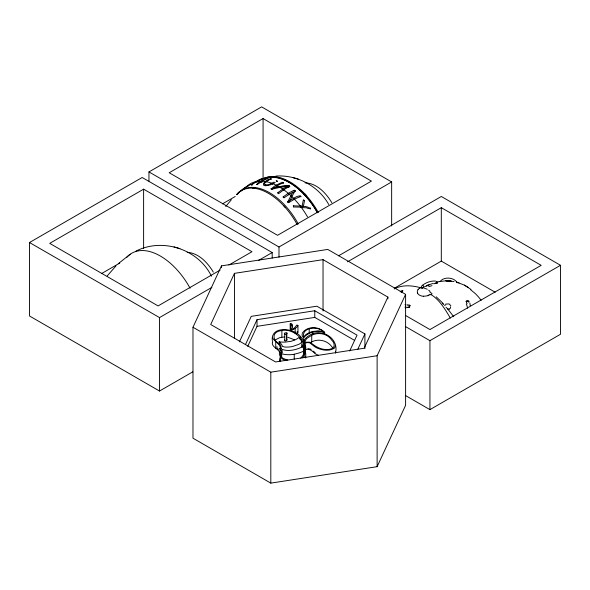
<?xml version="1.0" encoding="UTF-8"?>
<svg xmlns="http://www.w3.org/2000/svg" width="590" height="590" viewBox="0 0 590 590"><rect width="100%" height="100%" fill="white"/><g stroke="black" fill="none" stroke-linecap="round" stroke-linejoin="round"><path stroke-width="0.89" d="M272.337 340.762C270.316 325.245 294.41 327.922 300.664 336.765M288.562 186.794A5.848 3.828 -42.9 0 1 287.337 186.868L287.116 186.698A59.502 46.699 -26.5 0 0 280.11 187.355L279.631 187.672L279.372 186.639A59.103 46.374 -26.5 0 1 289.093 185.791C288.584 187.273 290.56 186.602 289.233 186.086M282.433 182.295L283.259 183.099L282.433 182.295A59.782 35.282 -58.9 0 0 276.282 185.208C273.959 185.762 270.353 190.415 270.95 188.63M289.801 186.477A59.406 32.834 -62.1 0 0 283.768 189.759L278.605 193.645L277.713 192.886M304.742 357.481L304.824 356.22M294.351 190.305L294.727 191.138L295.295 190.99M294.189 191.064L293.982 190.341A58.344 33.055 -60.8 0 0 288.274 193.35L283.126 196.883L284.033 197.805L283.134 197.045M237.991 193.8L239.156 192.311M305.723 357.975L305.782 354.384A51.123 29.515 0 0 0 304.698 349.804L304.698 343.151L303.931 341.396A37.487 21.646 0 0 0 300.694 336.757M300.126 195.718L300.406 196.544L300.966 196.507A55.239 33.483 -57.4 0 0 294.44 199.199L288.665 202.65L287.876 201.743L288.348 202.348L288.79 201.846M277.477 181.16L276.931 181.491L276.164 180.872M281.172 356.471L280.973 352.695M335.43 353.115C339.597 338.144 320.79 327.081 308.858 335.74A18.069 10.436 0 0 0 304.116 340.814L303.931 341.396A9.691 5.598 0 0 0 303.798 342.156L304.447 343.137L307.737 342.554L309.824 342.856L314.728 346.691A15.775 9.108 0 0 0 317.295 348.122C322.317 350.18 328.379 351.36 333.416 348.705A5.701 3.289 0 0 0 334.685 347.79L335.518 345.305M436.725 282.263L436.762 281.496L436.091 283.429M293.289 205.903L293.54 206.832M284.092 197.694L292.832 192.126L287.898 201.588M289.277 186.13L289.078 186.676A0.885 0.597 65.7 0 1 288.953 186.462L288.953 186.462M283.753 189.84L283.193 189.928L282.772 189.169M256.562 182L255.381 181.882L251.222 184.803L251.996 185.275L252.277 184.441L256.355 181.602A57.112 29.884 64.2 0 1 259.932 181.469L260.795 181.484A0.752 0.708 14 0 0 261.495 181.853L261.99 181.764M279.918 357.68L279.365 361.323M262.469 181.44L262.469 181.44A1.003 0.959 71.9 0 1 262.115 181.742L262.048 181.72M288.06 202.237L287.839 201.78M304.116 347.473L303.931 348.048L303.931 343.889M295.022 190.74C295.347 191.839 294.602 189.796 294.122 190.282M288.753 202.554L288.222 201.957M272.683 341.433C270.5 346.868 278.451 348.461 279.925 352.783M303.703 341.079L303.703 336.92L305.598 334.884A22.472 12.973 0 0 1 307.279 333.711L311.844 331.617L317.929 330.924A11.881 6.859 0 0 1 319.913 331.049L323.18 331.624L323.18 333.284M289.189 194.191L288.252 193.446M300.539 206.006C299.949 208.993 306.335 206.729 308.032 208.425C314.558 209.826 304.233 204.671 302.53 207.009M402.631 290.841L402.255 290.501L401.016 291.143M297.95 325.518L297.471 326.329A12.626 7.294 0 0 1 295.192 328.372L294.617 328.741A15.473 8.931 0 0 1 293.127 329.508L291.298 330.157L291.748 329.862A29.957 17.294 0 0 0 294.181 328.04L294.956 327.317A13.459 7.766 0 0 0 295.774 326.329L296.8 325.083A0.841 0.487 0 0 1 297.139 325.016L297.95 325.518L297.95 332.17L297.471 332.989A12.626 7.294 0 0 1 296.445 334.095M192.982 327.251L221.471 265.869L327.782 249.423L405.603 294.358L405.603 405.3L377.121 466.675L270.81 483.122L192.982 438.193L192.982 327.251L270.81 372.179L377.121 355.733L405.603 294.358M234.444 273.362L210.704 324.507L275.56 361.95L364.148 348.248L387.888 297.094L323.032 259.652L234.444 273.362L234.444 338.402M239.4 341.883L251.244 316.351L316.867 306.203L364.908 333.933L364.908 348.528M245.411 344.685L257.019 319.677L314.765 310.746L357.038 335.15L349.693 350.991M247.734 346.337L257.019 326.336L257.019 319.677M357.643 349.582L364.908 333.933M303.415 206.308L303.371 206.353A51.404 6.586 -84.7 0 1 304.58 200.548L303.363 199.966A52.178 6.733 -84.8 0 0 302.139 206.153L302.08 206.478A0.892 0.546 56.8 0 0 302.242 206.876M289.461 201.05C290.206 199.214 293.348 196.33 290.693 195.939M439.926 281.74C443.805 276.275 454.094 277.182 457.302 282.817M294.41 199.206L293.54 198.432M305.2 347.879L304.897 349.007L305.753 349.029M418.022 289.366L417.285 291.29L417.469 293.105M444.388 305.332L445.775 304.89M290.184 323.844L290.361 323.681A0.9 0.524 0 0 1 290.686 323.556L291.593 323.77L292.146 324.884A29.965 17.302 0 0 1 292.411 325.798L292.552 326.617A10.303 5.952 0 0 1 291.63 329.087C289.97 331.506 292.094 325.164 290.192 323.888L290.228 330.688M290.184 330.503L290.361 330.334A0.9 0.524 0 0 1 290.686 330.216L291.217 330.223M107.203 275.913L116.001 265.913M225.712 206.493L231.376 199.686M304.551 200.526L303.304 200.165M279.181 341.802L279.483 342.067A37.185 21.469 0 0 1 280.39 342.93L282.013 345.18A33.357 19.256 0 0 1 282.448 346.411L284.646 347.023A15.583 8.998 0 0 0 293.097 346.337C295.524 345.157 301.35 344.398 301.785 341.492A37.871 21.867 0 0 0 301.409 340.799L300.561 339.582A28.954 16.712 0 0 0 298.732 337.613L296.844 338.925A23.593 13.622 0 0 1 295.236 339.803L291.29 341.271L285.398 342.089A18.415 10.627 0 0 1 279.557 341.861L279.181 341.802L279.181 344.302M302.493 357.806L305.111 353.83L305.782 347.724A51.123 29.515 0 0 0 304.698 343.151M401.266 292.323L402.004 291.593M118.28 263.678L130.279 254.194M236.9 194.715L237.217 194.412M238.021 193.299L237.025 194.442M400.241 291.784L400.898 291.231M238.367 192.878L242.033 189.973A57.09 33.46 -59.6 0 1 246.096 187.082L246.288 186.971M310.325 207.916L310.318 209.111M284.675 339.774L284.38 340.15A1.04 0.597 0 0 0 284.432 340.489L285.309 340.954A0.833 0.479 0 0 0 285.634 340.968L287.138 339.965A0.996 0.575 0 0 0 287.02 339.707L286.497 339.398M468.74 302.279L468.858 302.183A0.833 0.671 -20.5 0 0 469.057 301.837L469.05 301.475A1.128 0.907 -20.5 0 0 468.342 300.907L467.501 300.989A2.817 2.279 -20.5 0 0 466.653 301.387L466.218 301.756A5.45 3.555 40.5 0 0 466.329 301.969L467.103 303.769M239.444 192.067L242.46 189.501M300.775 358.086C312.899 346.094 294.971 326.617 280.7 330.71C271.798 332.023 272.182 340.378 279.631 343.933C284.048 348.425 276.562 356.987 285.014 359.118A11.535 6.66 0 0 0 287.854 360.018M236.605 194.523A55.652 31.801 60.5 0 1 240.049 191.448L243.633 189.147A55.88 31.934 60.5 0 1 269.873 192.893A55.88 31.941 60.5 0 1 284.483 204.819L286.091 206.596A55.88 31.934 60.5 0 1 296.04 220.1L298.289 223.994M265.05 181.521C258.538 188.763 272.89 184.965 275.213 182.347M275.641 339.722L279.549 337.701L284.299 336.956M265.117 181.469L270.294 178.77L271.216 178.91L271.171 179.316L270.308 178.859M257.417 184.67C255.145 185.186 259.784 181.86 260.795 181.484M256.576 184.368L257.343 184.427L262.226 181.16A54.656 31.543 -60 0 1 267.926 178.35C267.949 179.832 266.156 177.974 267.867 178.35M273.207 188.476L277.145 185.998L276.282 185.208M286.615 333.977L287.138 333.313A0.996 0.575 0 0 0 287.02 333.048L285.228 332.812A2.286 1.32 0 0 0 284.822 333.011L284.38 333.49A1.04 0.597 0 0 0 284.432 333.829L285.309 334.301A0.833 0.479 0 0 0 285.634 334.316L286.615 333.977L286.615 340.629M421.127 287.714L421.422 286.556A4.477 4.388 -27.1 0 1 421.894 285.826C425.567 282.551 430.744 280.707 435.663 281.054M282.772 189.11L277.706 192.782L278.709 193.424M261.842 181.86L262.373 181.499M437.625 282.905L437.013 283.222M282.794 189.102L287.109 186.639M281.762 353.823L283.879 354.288A17.877 10.325 0 0 0 288.281 354.715L289.373 354.723A17.088 9.868 0 0 0 294.24 354.243L298.518 353.115A31.808 18.364 0 0 0 301.962 351.876C304.735 352.473 304.558 345.106 302.751 346.455A18.135 10.473 0 0 1 300.944 347.503C295.258 350.062 288.466 351.544 282.396 349.501A14.212 8.208 0 0 0 282.19 350.121L281.755 351.839A13.88 8.009 0 0 0 281.644 353.476L281.681 357.134M431.622 294.322L432.02 293.621L429.8 291.954M240.845 190.931L242.785 189.892A55.652 31.801 60.5 0 1 294.978 220.712L297.22 224.598M277.359 181.093L276.386 180.791M290 200.29C293.06 199.095 298.016 194.545 300.87 196.381M409.158 307.206L408.87 306.66A2.891 2.301 82.6 0 1 409.003 305.959L409.556 305.244L409.991 305.613A1.91 1.49 -27.5 0 0 409.939 305.827L409.77 306.49A1.143 0.87 -32.7 0 1 409.18 307.25M148.96 181.093L148.96 171.926L261.628 106.879L391.649 181.949L391.649 225.955M192.849 371.803L159.521 391.037L29.5 315.975L29.5 242.527L142.168 177.487L272.189 252.55L272.189 258.059M263.074 118.553L169.19 172.759L277.543 235.314L371.427 181.108L263.074 118.553L263.074 178.6M228.891 265.035L251.967 251.716L143.613 189.161L49.722 243.368L158.076 305.922L220.136 270.095M101.443 273.635L119.741 263.066M222.496 203.852L235.226 196.5M148.96 171.926L278.989 246.996L391.649 181.949M29.5 242.527L159.521 317.597L211.891 287.367M258.7 260.338L272.189 252.55M338.623 255.78L441.32 196.485L560.5 265.294L560.5 334.257L429.933 409.637L405.3 395.418M347.554 261.805L441.305 207.68L541.178 265.345L429.955 329.559L405.382 315.37M394.43 288.178L441.305 261.112L495.202 292.234M405.3 326.454L429.933 340.673L560.5 265.294M274.07 182.089L268.59 184.729L265.257 184.803M246.627 186.779L247.476 186.322M262.639 179.095L263.354 178.711M431.054 294.624C439.248 299.455 445.376 309.573 450.31 318.04M426.931 285.781L426.629 285.877A2.898 0.45 -22.3 0 1 427.035 285.656L427.182 285.678M262.078 179.043L262.816 178.681A55.423 31.971 60 0 1 315.274 209.015L317.479 212.776M247.815 186.145L248.493 185.813M311.727 335.238L306.925 338.402A14.086 8.135 0 0 0 305.908 339.7C302.773 344.058 308.201 341.271 310.569 342.488C315.392 346.728 321.373 350.054 328.099 349.479A6.844 3.953 0 0 0 330.208 349.118C335.408 348.712 335.061 342.886 331.757 340.201C327.561 333.593 318.526 331.868 311.727 335.238L311.727 341.89L310.591 342.451M394.186 288.96C403.125 284.129 413.391 285.663 422.669 288.222M249.29 185.142L246.672 186.521A57.156 33.003 60 0 1 255.684 181.691A49.022 26.97 -62.2 0 1 261.422 178.881C263.258 178.01 261.82 180.275 261.422 178.881M135.988 251.104C162.567 237.453 198.439 249.223 211.463 276.201M249.636 184.98L250.507 184.604M428.163 285.169L429.461 284.631M424.358 286.836L426.747 285.855M323.18 331.624C317.936 325.584 301.247 327.413 303.703 336.92M311.727 341.89C319.293 338.004 329.028 341.02 332.996 348.587M419.645 288.016L420.279 287.817M427.005 285.752L429.048 284.955M429.83 284.491L430.943 284.1M422.624 285.169L423.48 286.002A2.242 2.198 -27.1 0 1 423.414 286.747L422.75 287.728A2.058 2.013 -27.1 0 1 422.123 288.038L421.179 287.868M324.64 332.281L322.007 331.661A15.524 8.961 0 0 0 319.647 331.396C314.315 330.931 308.784 332.731 304.86 336.389A16.21 9.359 0 0 0 304.079 337.288C303.334 338.468 302.25 335.939 302.154 335.209A11.313 6.534 0 0 1 302.663 332.613C307.84 325.732 318.895 326.418 324.64 332.281L324.64 333.947M445.716 304.079L449.13 303.916L450.856 305.753M436.829 283.281L436.15 283.421M431.504 283.923L432.913 283.524M449.351 309.005L450.546 307.987A2.463 1.763 33.3 0 0 450.583 307.751A2.692 1.954 29.8 0 0 450.399 306.807M271.562 189.287L279.749 187.421M274.402 187.694L273.797 187.841L274.704 187.62M274.49 187.679L275.014 187.554M274.837 187.598L275.537 187.436M428.296 295.627L425.213 296.128A8.607 5.133 -4.8 0 1 424.284 296.151L423.362 296.18M275.619 187.414L277.145 187.074M275.921 187.34L276.835 187.141M251.222 184.803L252.004 184.641M276.931 187.133L277.447 187.008M277.278 187.06L277.757 186.949M278.06 186.883L279.372 186.647A59.133 46.404 -26.5 0 1 289.093 185.798M278.362 186.823L278.989 186.706M289.085 186.742L288.584 186.823M435.184 283.016L435.803 282.905M437.433 281.806L445.775 280.825L454.057 281.504M433.657 283.738L435.324 283.517M267.005 178.394L266.99 178.35A53.956 31.137 -60 0 0 261.761 180.901L257.277 181.056A49.612 27.295 -62.2 0 1 262.358 178.645M257.019 326.336L314.765 317.405L354.649 340.43M436.88 282.735L437.773 282.676M304.698 349.804C308.592 348.026 312.147 350.548 314.728 353.351A15.775 9.108 0 0 0 317.295 354.782L318.416 355.232M408.664 307.346L408.686 307.346A0.974 0.767 -31 0 0 408.973 307.316M297.139 331.676L297.95 332.17M293.333 205.792L302.139 206.124M275.891 176.063C297.028 174.625 318.408 185.961 328.748 204.516M293.562 206.987L300.73 207.149M307.936 348.668L309.197 348.749M305.03 182.841C316.992 183.217 326.071 193.144 331.846 202.724M187.192 252.277C198.83 253.117 207.673 262.705 213.337 272.137M273.819 176.653L275.419 176.786M272.786 176.875L274.402 177.007M407.911 305.008L409.01 305.089A5.738 4.661 -39.1 0 1 409.283 305.104A1.401 1.121 -36.1 0 1 410.094 305.539M253.619 187.406L255.227 187.546M252.727 188.151L254.334 188.299M407.852 305.001L406.827 304.919M407.801 307.331L406.68 307.22M262.152 181.868L260.64 181.742A55.991 29.301 64.3 0 0 256.65 182.015M279.181 348.461L279.557 348.513M405.728 307.08L405.101 306.97M271.216 178.91C269.217 179.065 266.776 182.17 265.08 181.602M287.846 337.274L294.624 339.847M294.572 191.308L295.096 191.071A56.824 16.232 -77.8 0 0 291.954 196.418M456.431 282.116L464.448 285.132L470.953 289.402M456.874 282.227L459.101 282.831M292.544 177.487L295.369 178.305M295.708 178.394L298.378 179.176M174.035 246.9L176.86 247.726M177.199 247.815L179.869 248.589M423.17 287.721L427.241 289.255M448.009 309.013L447.567 308.806L453.725 316.697M286.069 360.438C281.091 359.612 277.683 354.826 280.139 350.091C281.924 343.977 274.225 342.067 272.337 337.436M309.912 348.889L311.137 349.428M464.448 285.132L468.556 287.647M447.53 308.784L445.959 307.228M315.237 352.82L313.283 351.168M470.473 289.594L474.839 293.193A44.346 29.456 67.9 0 1 478.807 297.338L481.145 300.258M278.495 349.472L276.983 348.299L276.983 346.632M428.679 290.214L430.007 291.283M468.077 301.166L468.018 301.106A2.05 1.475 34.3 0 0 466.351 301.151M279.358 348.616L279.483 348.727A37.185 21.469 0 0 1 280.184 349.383M271.518 189.538L271.865 189.235A9.108 6.549 -45.7 0 0 273.207 188.476M436.209 296.814L443.238 303.562M304.529 193.608L306.129 195.334M303.688 193.94L305.296 195.666M283.473 205.519L285.073 207.267M468.143 301.225L468.46 301.674M281.187 350.445L282.013 351.839A33.357 19.256 0 0 1 282.3 352.606M301.645 346.124L302.39 347.289M318.357 212.555L316.041 208.594A55.077 31.771 60.1 0 0 263.907 178.446M302.028 341.986L302.036 347.001M303.599 349.752L304.654 353.631M261.761 180.901L261.901 181.632M287.817 201.935L287.876 201.817M262.277 181.373L262.233 181.182A57.156 33.003 60 0 1 307.538 216.914M469.883 303.12L470.237 305.745M271.901 183.261L272.396 184.036L272.772 183.748M335.415 351.293L335.518 351.957M303.776 353.735L303.577 345.902M294.063 190.481L294.513 191.086L294.004 190.467M441.305 207.68L441.305 261.112M429.933 340.673L429.933 409.637M387.888 297.094L387.888 298.931M377.121 355.733L377.121 466.675M323.032 259.652L323.032 310.952M314.765 310.746L314.765 317.405M312.833 331.964L312.833 334.464M309.226 328.785L309.226 332.944M303.894 347.886L303.82 355.232M299.875 337.332L299.875 338.999M295.199 328.372L295.199 333.365M294.24 354.243L294.24 359.236M291.866 324.22L291.866 325.887M286.784 332.871L286.784 339.53M284.764 334.11L284.764 340.769M281.88 330.452L281.88 337.111M280.589 357.459L280.589 361.618M278.989 246.996L278.989 257.078M275.737 341.514L275.737 348.174M270.81 372.179L270.81 483.122M221.471 265.869L221.471 267.705M159.521 317.597L159.521 391.037M143.613 189.161L143.613 248.375M126.673 257.506A57.156 33.003 60 0 1 190.083 288.215M265.943 178.283A54.568 31.477 60 0 1 317.464 212.651M288.554 202.473A0.87 0.509 24.6 0 1 288.304 202.4M289.587 200.482A8.157 1.224 -54 0 1 289.019 201.175M257.351 181.049A0.863 0.841 28.1 0 1 257.041 181.779M265.058 182.952A11.07 4.926 -11.8 0 1 266.474 181.727M265.308 184.773A4.477 1.895 -10.6 0 1 264.526 183.033M277.226 185.71A59.87 35.341 -58.9 0 1 283.377 182.797M293.783 191.89A12.589 3.164 -55 0 1 293.06 192.362M242.46 189.464A58.484 34.05 -59.3 0 1 246.635 186.499M237.866 193.314A55.88 31.941 60.5 0 1 240.89 190.71M281.651 348.719A18.415 10.627 0 0 1 279.557 348.513M301.851 344.759A37.487 21.646 0 0 1 302.685 345.91M303.584 347.429A37.487 21.646 0 0 1 303.894 348.056M430.516 294.587A5.399 1.298 -15.6 0 1 429.896 294.853M429.896 294.69A7.146 2.817 -8.7 0 1 428.023 295.266M423.332 296.276A7.545 4.779 -5.2 0 1 417.55 293.082M418.163 289.417A6.741 4.3 6.3 0 1 419.202 288.488A5.236 3.651 19.2 0 1 419.785 288.178M449.278 309.219A4.993 3.193 -84.8 0 1 448.09 308.946M442.279 303.304A48.609 28.062 60 0 1 443.68 304.669M428.738 286.688A11.52 2.965 -22 0 1 431.961 285.685M436.452 283.252A6.468 0.848 -11.2 0 1 436.01 283.303M426.754 285.501A10.509 2.331 -21.2 0 1 427.816 285.007M466.24 301.748A0.929 0.664 34.9 0 1 466.189 301.003M466.233 304.005A11.933 9.425 35.5 0 1 467.479 308.201M408.604 307.552A6.601 4.86 -27.7 0 1 407.779 307.515M406.097 307.781A24.168 11.726 -10.9 0 1 405.124 307.611M405.5 304.757A14.389 8.511 -19.2 0 1 404.983 304.647M402.918 290.781A3.407 1.497 -31 0 1 402.218 291.622M448.592 280.943L445.775 280.825L451.284 281.076L448.592 280.943"/></g></svg>
